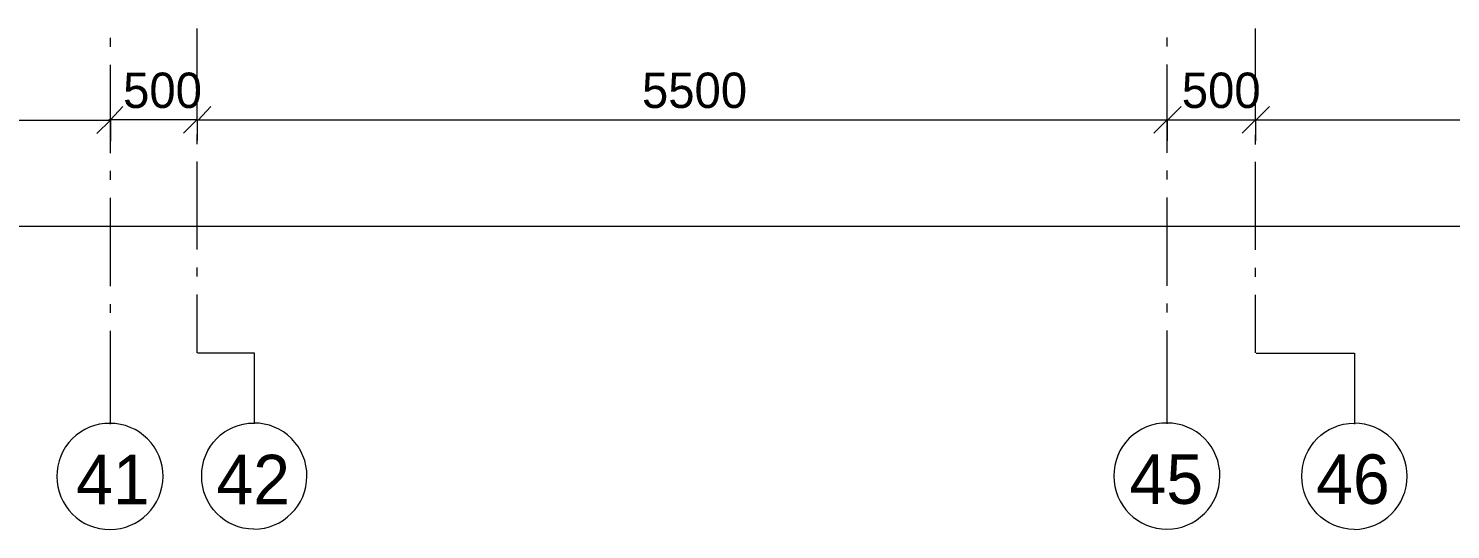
# Model space of a CAD drawing. Header units: millimetres. Extents: x -135211 to 49383, y -8033 to 228499.
# Drawn here: x -44554 to -36491, y 39970 to 42808 of the extents above; entities that cross this region are included whole.
import ezdxf

# ---------------------------------------------------------------- set-up
doc = ezdxf.new("R2010")
doc.units = ezdxf.units.MM
doc.layers.add('PDF _Геометрия', color=7, linetype='Continuous', true_color=0x1d1d1d)
doc.layers.add('PDF _Текст', color=7, linetype='Continuous')

msp = doc.modelspace()

# ---------------------------------------------------------------- linework, layer by layer
at = {"layer": 'PDF _Геометрия', "color": 7, "lineweight": 9}
for points in [[(-44089.72176445888, 42703.49580110201), (-44089.72176445888, 42754.28775490524)], [(-43598.3756106127, 42308.65424819773), (-43598.3756106127, 42808.15905461954)], [(-38097.05349522806, 42705.62824595203), (-38097.05349522806, 42756.45090949113)], [(-37596.93330292037, 42307.52636613105), (-37596.93330292037, 42807.04918095405)], [(-44089.72176445888, 42102.35890328098), (-44089.72176445888, 42601.91189349554)], [(-38097.05349522806, 42104.5059430792), (-38097.05349522806, 42604.03990352988)], [(-44089.72176445888, 42288.63344025178), (-44089.72176445888, 42394.48071033675)], [(-43598.3756106127, 42291.72151848426), (-43598.3756106127, 42397.54839916206)], [(-38097.05349522806, 42290.81582324201), (-38097.05349522806, 42396.60377610569)], [(-37596.93330292037, 42290.57372727652), (-37596.93330292037, 42396.39094842859)], [(-46591.58189666121, 42288.63344025178), (-44089.72176445888, 42288.63344025178), (-44089.72176445888, 42170.10019213109)], [(-44098.10053694632, 42291.72151848426), (-43598.3756106127, 42291.72151848426), (-43598.3756106127, 42173.19777055276)], [(-43595.96422409578, 42290.81582324201), (-38097.05349522806, 42290.81582324201), (-38097.05349522806, 42172.24955430855)], [(-38096.69097398274, 42290.57372727652), (-37596.93330292037, 42290.57372727652), (-37596.93330292037, 42172.02842298911)], [(-37594.62632477077, 42289.78632856494), (-34394.40926445879, 42289.78632856494), (-34394.40926445879, 42171.26930857528)], [(-43598.3756106127, 42152.03186115967), (-43598.3756106127, 42207.06054719955)], [(-37596.93330292037, 42150.91138103493), (-37596.93330292037, 42205.93370069817)], [(-43598.3756106127, 41555.1665334193), (-43598.3756106127, 42054.67134533861)], [(-37596.93330292037, 41554.02045063258), (-37596.93330292037, 42053.54326545558)], [(-44089.72176445888, 41949.92964766909), (-44089.72176445888, 42000.77766374443)], [(-38097.05349522806, 41952.15192177404), (-38097.05349522806, 42002.91760065706)], [(-38097.05349522806, 41351.02961890122), (-38097.05349522806, 41850.56642683422)], [(-44089.72176445888, 41348.79541791797), (-44089.72176445888, 41848.34574006262)], [(-103561.8408001549, 41688.52630518701), (175.3022740030137, 41688.52630518701)], [(-43598.3756106127, 41402.77733155835), (-43598.3756106127, 41453.57283791863)], [(-37596.93330292037, 41401.63002125565), (-37596.93330292037, 41452.42778519971)], [(-43598.3756106127, 40971.00344399043), (-43598.3756106127, 41301.18363056018)], [(-37596.93330292037, 40969.79745661167), (-37596.93330292037, 41300.0373499571)], [(-44089.72176445888, 41196.41955650828), (-44089.72176445888, 41247.21151031151)], [(-38097.05349522806, 41198.62146042228), (-38097.05349522806, 41249.44412396139)], [(-44089.72176445888, 40565.6500082072), (-44089.72176445888, 41094.78225469961)], [(-38097.05349522806, 40567.9138631016), (-38097.05349522806, 41097.03311800014)], [(-43595.40051247718, 40969.84965267908), (-43273.73618753579, 40969.84965267908), (-43273.73618753579, 40567.74096008566)], [(-37594.1389801991, 40968.8044832399), (-37035.39484138189, 40968.8044832399), (-37035.39484138189, 40566.65021454101)]]:
    msp.add_lwpolyline(points, dxfattribs=at)
at = {"layer": 'PDF _Геометрия', "color": 7, "lineweight": 18}
for points in [[(-44091.75647053172, 42289.28376740123), (-44019.52945676657, 42365.50498545717)], [(-43591.48783065648, 42289.09258334617), (-43519.40926445885, 42365.30059883245)], [(-38094.00518971839, 42289.81758506822), (-38018.08714907421, 42366.02932925224)], [(-37594.28386627573, 42289.57161335747), (-37517.96695676651, 42365.77100069656)], [(-44089.72176445888, 42288.63344025178), (-44165.72015558713, 42212.41881517952)], [(-43598.3756106127, 42291.72151848426), (-43674.79301423513, 42215.52691205629)], [(-38097.05349522806, 42290.81582324201), (-38173.48977556283, 42214.61031734389)], [(-37596.93330292037, 42290.57372727652), (-37673.18723313509, 42214.37994381566)]]:
    msp.add_lwpolyline(points, dxfattribs=at)
at = {"layer": 'PDF _Геометрия', "color": 7, "lineweight": 9}
for points in [[(-44092.01744735113, 40570.7591675139, 0.4227373556871726), (-44392.63043245029, 40270.20242686622, 0.4174793466716936), (-44092.01744735113, 39969.64300921649, 0.4119887237597395), (-43791.40445676657, 40270.20242686622, 0.4172672436510314)], [(-38099.00966418014, 40572.96183635548, 0.4228422600651106), (-38399.87189564742, 40272.39398522371, 0.4175669827145165), (-38099.00966418016, 39971.88329162975, 0.4121222905450401), (-37798.73618753575, 40272.39398522372, 0.4174212617872052)]]:
    msp.add_lwpolyline(points, format="xyb", close=True, dxfattribs=at)
for points in [[(-43276.00731488995, 39971.72664567919, 0.4117762903323203), (-42975.41887984349, 40272.26101889853, 0.4170691526038825), (-43276.00731488995, 40572.85215537561)], [(-37037.73307201969, 39970.59501816157, 0.4119150417471301), (-36737.07753368959, 40271.13206934625, 0.4171970827281614), (-37037.73307201969, 40571.72980820277)]]:
    msp.add_lwpolyline(points, format="xyb", dxfattribs=at)
for points in [[(-43572.16825460207, 40272.26101889853), (-43572.16825460207, 40441.60048565042), (-43440.97064116804, 40572.85215537561), (-43276.00731488995, 40572.85215537561)], [(-37334.25032547142, 40271.13206934625), (-37334.25032547142, 40440.45779336854), (-37202.85982349186, 40571.72980820277), (-37037.73307201969, 40571.72980820277)], [(-43276.00731488995, 39971.72664567893), (-43440.97064116804, 39971.72664567893), (-43572.16825460207, 40107.18686753609), (-43572.16825460207, 40272.26101889853)], [(-37037.73307201969, 39970.59501816147), (-37202.85982349186, 39970.59501816147), (-37334.25032547142, 40106.06599962738), (-37334.25032547142, 40271.13206934625)]]:
    msp.add_open_spline(points, degree=3, dxfattribs=at)

# ---------------------------------------------------------------- texts
at = {"layer": 'PDF _Текст', "attachment_point": 4, "style": ''}
for s, insert, char_height in [('500', (-44017.76173024462, 42456.48693125611), 200.4231529793928), ('5500', (-41075.67914411907, 42456.48693125611), 200.4231529793928), ('500', (-38015.07921490715, 42456.48693125611), 200.4231529793928), ('46', (-37252.77352826251, 40253.01582165251), 280.2619680032936), ('41', (-44284.1824475641, 40253.01582165251), 280.2619680032936), ('42', (-43488.33086662971, 40253.01582165251), 280.2619680032936), ('45', (-38311.08405209451, 40253.01582165251), 280.2619680032936)]:
    msp.add_mtext(s, dxfattribs=dict(at, insert=insert, char_height=char_height))

doc.saveas('drawing.dxf')
